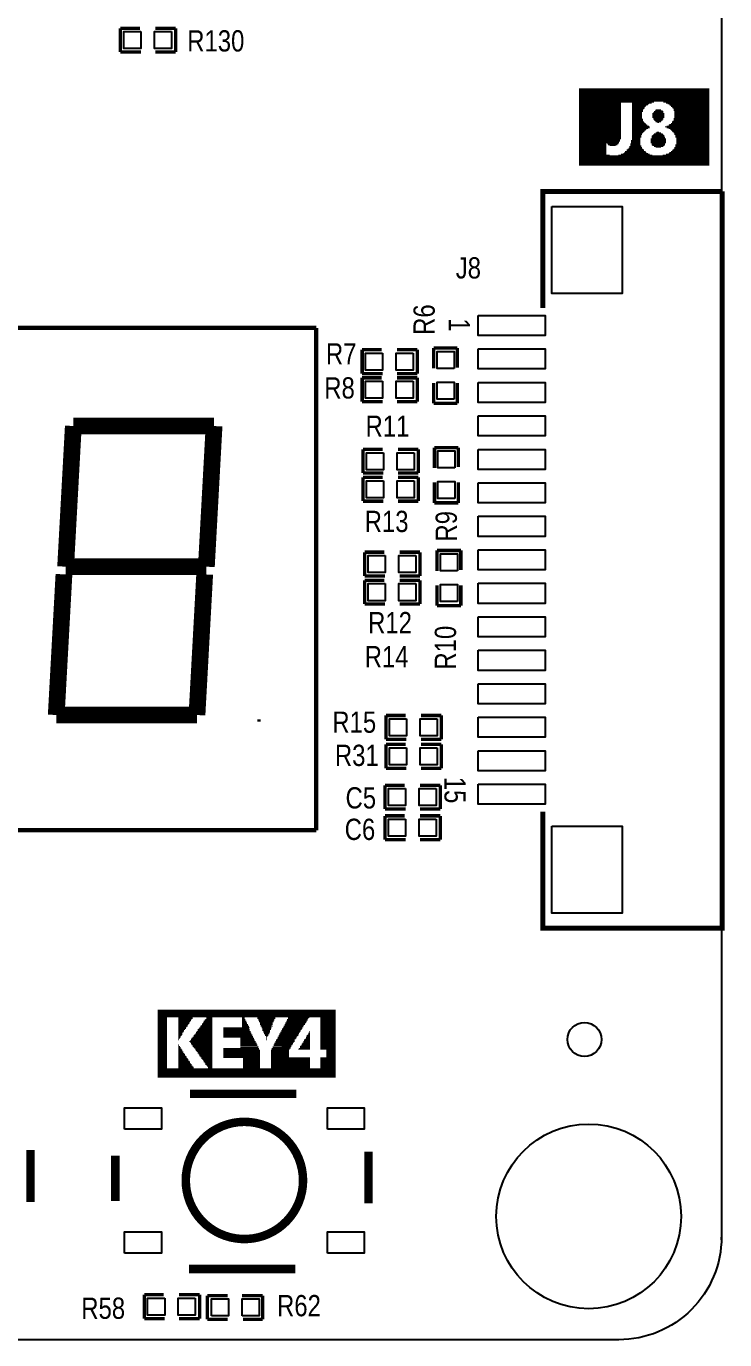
# Model space of a CAD drawing. Extents: x -16 to 114, y 9 to 99.
# Drawn here: x 93.05 to 113.89, y 9.2 to 48.42 of the extents above; entities that cross this region are included whole.
import ezdxf

# ---------------------------------------------------------------- set-up
doc = ezdxf.new("R2010")
doc.units = 0
for name, color, linetype in [('BG_OUTLINE', 7, 'CONTINUOUS'), ('MA_PEN3', 231, 'CONTINUOUS'), ('PG_SILKSCREEN_TOP', 120, 'CONTINUOUS'), ('PIN_TOP', 92, 'CONTINUOUS'), ('RD_SILKSCREEN_TOP', 1, 'CONTINUOUS')]:
    doc.layers.add(name, color=color, linetype=linetype)

msp = doc.modelspace()

# ---------------------------------------------------------------- linework, layer by layer
at = {"layer": 'BG_OUTLINE'}
msp.add_lwpolyline([(-13.1341, 99.1898), (110.731, 99.1898, -0.414216), (113.7971, 96.1238), (113.7999, 12.1768), (113.7971, 12.2634, -0.414229), (110.731, 9.1973), (-13.2283, 9.1973), (-13.1267, 9.205, -0.414216), (-16.1928, 12.271), (-16.2001, 96.1238, -0.414209)], format="xyb", close=True, dxfattribs=at)
at = {"layer": 'MA_PEN3', "const_width": 0.0254}
for points in [[(109.5502, 46.5582), (113.4364, 46.5582)], [(109.5502, 46.5328), (113.4364, 46.5328)], [(109.5502, 46.5074), (113.4364, 46.5074)], [(109.5502, 46.482), (113.4364, 46.482)], [(109.5502, 46.4566), (113.4364, 46.4566)], [(109.5502, 46.4312), (113.4364, 46.4312)], [(109.5502, 46.4058), (113.4364, 46.4058)], [(109.5502, 46.3804), (113.4364, 46.3804)], [(109.5502, 46.355), (113.4364, 46.355)], [(109.5502, 46.3296), (113.4364, 46.3296)], [(109.5502, 46.3042), (113.4364, 46.3042)], [(109.5502, 46.2788), (113.4364, 46.2788)], [(109.5502, 46.2534), (113.4364, 46.2534)], [(109.5502, 46.228), (113.4364, 46.228)], [(109.5502, 46.2026), (113.4364, 46.2026)], [(109.5502, 46.1772), (113.4364, 46.1772)], [(109.5502, 46.1518), (111.7854, 46.1518)], [(109.5502, 46.1264), (110.7948, 46.1264)], [(109.5502, 46.101), (110.7948, 46.101)], [(109.5502, 46.0756), (110.7948, 46.0756)], [(109.5502, 46.0502), (110.7948, 46.0502)], [(109.5502, 46.0248), (110.7948, 46.0248)], [(109.5502, 45.9994), (110.7948, 45.9994)], [(109.5502, 45.974), (110.7948, 45.974)], [(109.5502, 45.9486), (110.7948, 45.9486)], [(109.5502, 45.9232), (110.7948, 45.9232)], [(109.5502, 45.8978), (110.7948, 45.8978)], [(111.125, 46.1264), (111.7092, 46.1264)], [(111.125, 46.101), (111.633, 46.101)], [(111.125, 46.0756), (111.6076, 46.0756)], [(111.125, 46.0502), (111.5568, 46.0502)], [(111.125, 46.0248), (111.5314, 46.0248)], [(111.125, 45.9994), (111.506, 45.9994)], [(111.125, 45.974), (111.506, 45.974)], [(111.125, 45.9486), (111.4806, 45.9486)], [(111.125, 45.9232), (111.4552, 45.9232)], [(111.125, 45.8978), (111.4552, 45.8978)], [(111.8108, 45.8978), (112.0394, 45.8978)], [(111.8362, 45.9232), (111.9886, 45.9232)], [(112.0648, 46.1518), (113.4364, 46.1518)], [(112.141, 46.1264), (113.4364, 46.1264)], [(112.1918, 46.101), (113.4364, 46.101)], [(112.2426, 46.0756), (113.4364, 46.0756)], [(112.268, 46.0502), (113.4364, 46.0502)], [(112.2934, 46.0248), (113.4364, 46.0248)], [(112.3188, 45.9994), (113.4364, 45.9994)], [(112.3442, 45.974), (113.4364, 45.974)], [(112.3696, 45.9486), (113.4364, 45.9486)], [(112.3696, 45.9232), (113.4364, 45.9232)], [(112.3696, 45.8978), (113.4364, 45.8978)], [(109.5502, 45.8724), (110.7948, 45.8724)], [(109.5502, 45.847), (110.7948, 45.847)], [(109.5502, 45.8216), (110.7948, 45.8216)], [(109.5502, 45.7962), (110.7948, 45.7962)], [(109.5502, 45.7708), (110.7948, 45.7708)], [(109.5502, 45.7454), (110.7948, 45.7454)], [(109.5502, 45.72), (110.7948, 45.72)], [(109.5502, 45.6946), (110.7948, 45.6946)], [(109.5502, 45.6692), (110.7948, 45.6692)], [(109.5502, 45.6438), (110.7948, 45.6438)], [(109.5502, 45.6184), (110.7948, 45.6184)], [(109.5502, 45.593), (110.7948, 45.593)], [(109.5502, 45.5676), (110.7948, 45.5676)], [(109.5502, 45.5422), (110.7948, 45.5422)], [(109.5502, 45.5168), (110.7948, 45.5168)], [(109.5502, 45.4914), (110.7948, 45.4914)], [(111.125, 45.8724), (111.4552, 45.8724)], [(111.125, 45.847), (111.4298, 45.847)], [(111.125, 45.8216), (111.4298, 45.8216)], [(111.125, 45.7962), (111.4298, 45.7962)], [(111.125, 45.7708), (111.4298, 45.7708)], [(111.125, 45.7454), (111.4298, 45.7454)], [(111.125, 45.72), (111.4298, 45.72)], [(111.125, 45.6946), (111.4298, 45.6946)], [(111.125, 45.6692), (111.4298, 45.6692)], [(111.125, 45.6438), (111.4552, 45.6438)], [(111.125, 45.6184), (111.4552, 45.6184)], [(111.125, 45.593), (111.4552, 45.593)], [(111.125, 45.5676), (111.4806, 45.5676)], [(111.125, 45.5422), (111.506, 45.5422)], [(111.125, 45.5168), (111.5314, 45.5168)], [(111.125, 45.4914), (111.5568, 45.4914)], [(111.7346, 45.8216), (112.0902, 45.8216)], [(111.7346, 45.7962), (112.0902, 45.7962)], [(111.7346, 45.7708), (112.0902, 45.7708)], [(111.7346, 45.7454), (112.0902, 45.7454)], [(111.7346, 45.72), (112.0902, 45.72)], [(111.7346, 45.6946), (112.0902, 45.6946)], [(111.76, 45.847), (112.0648, 45.847)], [(111.76, 45.6692), (112.0648, 45.6692)], [(111.76, 45.6438), (112.0648, 45.6438)], [(111.7854, 45.8724), (112.0648, 45.8724)], [(111.7854, 45.6184), (112.0394, 45.6184)], [(111.8108, 45.593), (112.014, 45.593)], [(111.8362, 45.5676), (111.9886, 45.5676)], [(111.887, 45.5422), (111.9378, 45.5422)], [(112.2426, 45.4914), (113.4364, 45.4914)], [(112.2934, 45.5168), (113.4364, 45.5168)], [(112.3188, 45.5676), (113.4364, 45.5676)], [(112.3188, 45.5422), (113.4364, 45.5422)], [(112.3442, 45.593), (113.4364, 45.593)], [(112.3696, 45.6692), (113.4364, 45.6692)], [(112.3696, 45.6438), (113.4364, 45.6438)], [(112.3696, 45.6184), (113.4364, 45.6184)], [(112.395, 45.8724), (113.4364, 45.8724)], [(112.395, 45.847), (113.4364, 45.847)], [(112.395, 45.8216), (113.4364, 45.8216)], [(112.395, 45.7962), (113.4364, 45.7962)], [(112.395, 45.7708), (113.4364, 45.7708)], [(112.395, 45.7454), (113.4364, 45.7454)], [(112.395, 45.72), (113.4364, 45.72)], [(112.395, 45.6946), (113.4364, 45.6946)], [(109.5502, 45.466), (110.7948, 45.466)], [(109.5502, 45.4406), (110.7948, 45.4406)], [(109.5502, 45.4152), (110.7948, 45.4152)], [(109.5502, 45.3898), (110.7948, 45.3898)], [(109.5502, 45.3644), (110.7948, 45.3644)], [(109.5502, 45.339), (110.7948, 45.339)], [(109.5502, 45.3136), (110.7948, 45.3136)], [(109.5502, 45.2882), (110.7948, 45.2882)], [(109.5502, 45.2628), (110.7948, 45.2628)], [(109.5502, 45.2374), (110.7948, 45.2374)], [(109.5502, 45.212), (110.7948, 45.212)], [(109.5502, 45.1866), (110.7948, 45.1866)], [(109.5502, 45.1612), (110.7948, 45.1612)], [(109.5502, 45.1358), (110.7948, 45.1358)], [(109.5502, 45.1104), (110.7948, 45.1104)], [(111.125, 45.466), (111.5822, 45.466)], [(111.125, 45.4406), (111.633, 45.4406)], [(111.125, 45.4152), (111.6584, 45.4152)], [(111.125, 45.3898), (111.6584, 45.3898)], [(111.125, 45.3644), (111.6076, 45.3644)], [(111.125, 45.339), (111.5568, 45.339)], [(111.125, 45.3136), (111.5314, 45.3136)], [(111.125, 45.2882), (111.506, 45.2882)], [(111.125, 45.2628), (111.4806, 45.2628)], [(111.125, 45.2374), (111.4552, 45.2374)], [(111.125, 45.212), (111.4298, 45.212)], [(111.125, 45.1866), (111.4298, 45.1866)], [(111.125, 45.1612), (111.4044, 45.1612)], [(111.125, 45.1358), (111.4044, 45.1358)], [(111.125, 45.1104), (111.4044, 45.1104)], [(111.7092, 45.1358), (112.0902, 45.1358)], [(111.7092, 45.1104), (112.1156, 45.1104)], [(111.7346, 45.1612), (112.0902, 45.1612)], [(111.76, 45.1866), (112.0648, 45.1866)], [(111.7854, 45.212), (112.0394, 45.212)], [(111.8362, 45.2374), (111.9886, 45.2374)], [(111.8616, 45.2628), (111.9378, 45.2628)], [(112.1156, 45.4152), (113.4364, 45.4152)], [(112.1664, 45.4406), (113.4364, 45.4406)], [(112.1664, 45.3898), (113.4364, 45.3898)], [(112.2172, 45.466), (113.4364, 45.466)], [(112.2172, 45.3644), (113.4364, 45.3644)], [(112.268, 45.339), (113.4364, 45.339)], [(112.2934, 45.3136), (113.4364, 45.3136)], [(112.3188, 45.2882), (113.4364, 45.2882)], [(112.3442, 45.2628), (113.4364, 45.2628)], [(112.3696, 45.2374), (113.4364, 45.2374)], [(112.395, 45.212), (113.4364, 45.212)], [(112.395, 45.1866), (113.4364, 45.1866)], [(112.4204, 45.1612), (113.4364, 45.1612)], [(112.4204, 45.1358), (113.4364, 45.1358)], [(112.4204, 45.1104), (113.4364, 45.1104)], [(109.5502, 45.085), (110.7948, 45.085)], [(109.5502, 45.0596), (110.7948, 45.0596)], [(109.5502, 45.0342), (110.7694, 45.0342)], [(109.5502, 45.0088), (110.7694, 45.0088)], [(109.5502, 44.9834), (110.7694, 44.9834)], [(109.5502, 44.958), (110.744, 44.958)], [(109.5502, 44.9326), (110.744, 44.9326)], [(109.5502, 44.9072), (110.363, 44.9072)], [(109.5502, 44.8818), (110.363, 44.8818)], [(109.5502, 44.8564), (110.363, 44.8564)], [(109.5502, 44.831), (110.363, 44.831)], [(109.5502, 44.8056), (110.363, 44.8056)], [(109.5502, 44.7802), (110.363, 44.7802)], [(109.5502, 44.7548), (110.363, 44.7548)], [(109.5502, 44.7294), (110.363, 44.7294)], [(109.5502, 44.704), (110.363, 44.704)], [(110.3884, 44.9072), (110.7186, 44.9072)], [(110.4138, 44.8818), (110.6932, 44.8818)], [(110.4646, 44.8564), (110.6424, 44.8564)], [(110.9726, 44.7294), (111.4806, 44.7294)], [(110.9726, 44.704), (111.4806, 44.704)], [(110.998, 44.7548), (111.4552, 44.7548)], [(111.0234, 44.7802), (111.4298, 44.7802)], [(111.0488, 44.831), (111.4044, 44.831)], [(111.0488, 44.8056), (111.4298, 44.8056)], [(111.0742, 44.9072), (111.379, 44.9072)], [(111.0742, 44.8818), (111.379, 44.8818)], [(111.0742, 44.8564), (111.4044, 44.8564)], [(111.0996, 45.0088), (111.379, 45.0088)], [(111.0996, 44.9834), (111.379, 44.9834)], [(111.0996, 44.958), (111.379, 44.958)], [(111.0996, 44.9326), (111.379, 44.9326)], [(111.125, 45.085), (111.379, 45.085)], [(111.125, 45.0596), (111.379, 45.0596)], [(111.125, 45.0342), (111.379, 45.0342)], [(111.6838, 45.0596), (112.141, 45.0596)], [(111.6838, 45.0342), (112.141, 45.0342)], [(111.6838, 45.0088), (112.141, 45.0088)], [(111.6838, 44.9834), (112.141, 44.9834)], [(111.6838, 44.958), (112.141, 44.958)], [(111.6838, 44.9326), (112.141, 44.9326)], [(111.7092, 45.085), (112.1156, 45.085)], [(111.7092, 44.9072), (112.1156, 44.9072)], [(111.7092, 44.8818), (112.1156, 44.8818)], [(111.7346, 44.8564), (112.0902, 44.8564)], [(111.7854, 44.831), (112.0648, 44.831)], [(111.8362, 44.8056), (111.9886, 44.8056)], [(112.3188, 44.704), (113.4364, 44.704)], [(112.3442, 44.7294), (113.4364, 44.7294)], [(112.3696, 44.7548), (113.4364, 44.7548)], [(112.395, 44.8056), (113.4364, 44.8056)], [(112.395, 44.7802), (113.4364, 44.7802)], [(112.4204, 44.8818), (113.4364, 44.8818)], [(112.4204, 44.8564), (113.4364, 44.8564)], [(112.4204, 44.831), (113.4364, 44.831)], [(112.4458, 45.085), (113.4364, 45.085)], [(112.4458, 45.0596), (113.4364, 45.0596)], [(112.4458, 45.0342), (113.4364, 45.0342)], [(112.4458, 45.0088), (113.4364, 45.0088)], [(112.4458, 44.9834), (113.4364, 44.9834)], [(112.4458, 44.958), (113.4364, 44.958)], [(112.4458, 44.9326), (113.4364, 44.9326)], [(112.4458, 44.9072), (113.4364, 44.9072)], [(109.5502, 44.6786), (110.363, 44.6786)], [(109.5502, 44.6532), (110.363, 44.6532)], [(109.5502, 44.6278), (110.363, 44.6278)], [(109.5502, 44.6024), (110.363, 44.6024)], [(109.5502, 44.577), (110.4646, 44.577)], [(109.5502, 44.5516), (113.4364, 44.5516)], [(109.5502, 44.5262), (113.4364, 44.5262)], [(109.5502, 44.5008), (113.4364, 44.5008)], [(109.5502, 44.4754), (113.4364, 44.4754)], [(109.5502, 44.45), (113.4364, 44.45)], [(109.5502, 44.4246), (113.4364, 44.4246)], [(109.5502, 44.3992), (113.4364, 44.3992)], [(109.5502, 44.3738), (113.4364, 44.3738)], [(109.5502, 44.3484), (113.4364, 44.3484)], [(109.5502, 44.323), (113.4364, 44.323)], [(110.7186, 44.577), (111.7346, 44.577)], [(110.7948, 44.6024), (111.6584, 44.6024)], [(110.871, 44.6278), (111.6076, 44.6278)], [(110.8964, 44.6532), (111.5568, 44.6532)], [(110.9218, 44.6786), (111.5314, 44.6786)], [(112.0394, 44.577), (113.4364, 44.577)], [(112.141, 44.6024), (113.4364, 44.6024)], [(112.2172, 44.6278), (113.4364, 44.6278)], [(112.2426, 44.6532), (113.4364, 44.6532)], [(112.2934, 44.6786), (113.4364, 44.6786)], [(109.5502, 44.2976), (113.4364, 44.2976)], [(109.5502, 44.2722), (113.4364, 44.2722)], [(96.9741, 18.9417), (102.2828, 18.9419)], [(96.9742, 19.0433), (102.2829, 19.0434)], [(96.9742, 19.0179), (102.2828, 19.0181)], [(96.9742, 18.9672), (102.2828, 18.967)], [(96.9742, 18.891), (102.2827, 18.8909)], [(96.9742, 18.8656), (102.283, 18.8656)], [(96.9742, 18.8401), (102.2827, 18.8402)], [(96.9743, 18.9926), (102.2827, 18.9926)], [(96.9744, 18.9164), (102.2828, 18.9164)], [(96.9744, 18.8147), (97.2534, 18.8147)], [(97.5839, 18.8147), (98.0157, 18.8147)], [(98.422, 18.8147), (98.5998, 18.8147)], [(99.4889, 18.8147), (99.565, 18.8147)], [(99.9461, 18.8147), (100.4795, 18.8147)], [(100.8602, 18.8147), (101.4954, 18.8147)], [(101.8254, 18.8147), (102.2828, 18.8147)], [(96.9741, 18.7894), (97.2536, 18.7895)], [(96.9741, 18.6371), (97.2536, 18.6372)], [(96.9741, 18.51), (97.2536, 18.5099)], [(96.9742, 18.7639), (97.2536, 18.7639)], [(96.9742, 18.7133), (97.2536, 18.7133)], [(96.9742, 18.6878), (97.2536, 18.6878)], [(96.9742, 18.6622), (97.2536, 18.6622)], [(96.9742, 18.6116), (97.2536, 18.6116)], [(96.9742, 18.5861), (97.2536, 18.5861)], [(96.9742, 18.5355), (97.2536, 18.5355)], [(96.9742, 18.4844), (97.2536, 18.4844)], [(96.9742, 18.4593), (97.2536, 18.4593)], [(96.9742, 18.4338), (97.2536, 18.4338)], [(96.9743, 18.7386), (97.2535, 18.7386)], [(96.9743, 18.5608), (97.2535, 18.5608)], [(97.5837, 18.7639), (97.9902, 18.7641)], [(97.5837, 18.7133), (97.9649, 18.7133)], [(97.5837, 18.6116), (97.8887, 18.6116)], [(97.5837, 18.5861), (97.8632, 18.5861)], [(97.5837, 18.4844), (97.8124, 18.4846)], [(97.5837, 18.4338), (97.7616, 18.4337)], [(97.5838, 18.7894), (98.0156, 18.7894)], [(97.5838, 18.6877), (97.9394, 18.6878)], [(97.5838, 18.6623), (97.914, 18.6624)], [(97.5838, 18.5354), (97.8377, 18.5355)], [(97.5838, 18.51), (97.8124, 18.5102)], [(97.5839, 18.7386), (97.9647, 18.7386)], [(97.5839, 18.637), (97.914, 18.637)], [(97.5839, 18.5607), (97.863, 18.5608)], [(97.584, 18.4591), (97.7869, 18.4591)], [(98.168, 18.4336), (98.5998, 18.4336)], [(98.1681, 18.4591), (98.5998, 18.4591)], [(98.1935, 18.4846), (98.5998, 18.4846)], [(98.2188, 18.5099), (98.6, 18.5099)], [(98.2442, 18.5608), (98.5998, 18.5607)], [(98.2442, 18.5353), (98.5998, 18.5353)], [(98.2697, 18.5863), (98.5998, 18.5863)], [(98.295, 18.6371), (98.5998, 18.637)], [(98.295, 18.6116), (98.5998, 18.6114)], [(98.3203, 18.6624), (98.5998, 18.6624)], [(98.3456, 18.6877), (98.6, 18.6878)], [(98.3458, 18.7131), (98.5998, 18.713)], [(98.3713, 18.7386), (98.5998, 18.7386)], [(98.3966, 18.7639), (98.5998, 18.7641)], [(98.422, 18.7893), (98.5998, 18.7893)], [(98.9299, 18.4846), (99.692, 18.4845)], [(98.9299, 18.4591), (99.7173, 18.4591)], [(98.9301, 18.51), (99.7174, 18.51)], [(98.9301, 18.4338), (99.7175, 18.4338)], [(99.4887, 18.6878), (99.6158, 18.6878)], [(99.4888, 18.7892), (99.565, 18.7893)], [(99.4888, 18.7386), (99.5905, 18.7386)], [(99.4888, 18.7131), (99.6158, 18.7133)], [(99.4888, 18.6369), (99.6411, 18.6369)], [(99.4888, 18.6114), (99.6666, 18.6114)], [(99.4888, 18.5863), (99.6666, 18.5863)], [(99.4888, 18.5608), (99.6922, 18.5608)], [(99.4889, 18.7641), (99.5904, 18.7639)], [(99.4889, 18.6624), (99.6411, 18.6625)], [(99.4889, 18.5353), (99.692, 18.5354)], [(99.946, 18.7894), (100.4794, 18.7894)], [(99.9713, 18.7386), (100.454, 18.7386)], [(99.9714, 18.7639), (100.4541, 18.7641)], [(99.9968, 18.7131), (100.4286, 18.7131)], [(99.9969, 18.6878), (100.4287, 18.6878)], [(100.0221, 18.6116), (100.4032, 18.6116)], [(100.0223, 18.6625), (100.4032, 18.6623)], [(100.0223, 18.6369), (100.4032, 18.6371)], [(100.0476, 18.5861), (100.3779, 18.5863)], [(100.0478, 18.5607), (100.4034, 18.5608)], [(100.0731, 18.5354), (100.3524, 18.5353)], [(100.0731, 18.51), (100.3777, 18.51)], [(100.0984, 18.4846), (100.3524, 18.4846)], [(100.0984, 18.4336), (100.327, 18.4338)], [(100.0985, 18.4591), (100.3523, 18.4591)], [(100.6572, 18.4337), (101.2414, 18.4336)], [(100.6825, 18.4591), (101.2669, 18.4591)], [(100.6827, 18.4844), (101.2922, 18.4844)], [(100.7082, 18.51), (101.2923, 18.51)], [(100.7335, 18.5608), (101.3175, 18.5608)], [(100.7335, 18.5353), (101.3176, 18.5353)], [(100.7588, 18.6116), (101.3684, 18.6116)], [(100.7588, 18.5861), (101.3431, 18.5863)], [(100.7842, 18.6624), (101.3937, 18.6624)], [(100.7842, 18.637), (101.3684, 18.6371)], [(100.8095, 18.6877), (101.4191, 18.6878)], [(100.8097, 18.7131), (101.4192, 18.7131)], [(100.835, 18.7639), (101.4445, 18.7639)], [(100.8351, 18.7386), (101.4447, 18.7386)], [(100.8605, 18.7894), (101.4701, 18.7894)], [(101.8255, 18.7386), (102.2827, 18.7386)], [(101.8255, 18.6369), (102.2828, 18.637)], [(101.8255, 18.5608), (102.2827, 18.5608)], [(101.8255, 18.4846), (102.2828, 18.4846)], [(101.8255, 18.4591), (102.2827, 18.4591)], [(101.8257, 18.7894), (102.2828, 18.7893)], [(101.8257, 18.7639), (102.2828, 18.7641)], [(101.8257, 18.7133), (102.2828, 18.713)], [(101.8257, 18.6878), (102.2829, 18.6877)], [(101.8257, 18.6622), (102.2828, 18.6624)], [(101.8257, 18.6116), (102.2829, 18.6116)], [(101.8257, 18.5861), (102.2827, 18.5863)], [(101.8257, 18.5355), (102.2828, 18.5353)], [(101.8257, 18.51), (102.2829, 18.51)], [(101.8257, 18.4338), (102.2829, 18.4337)], [(96.9741, 18.4083), (97.2536, 18.4083)], [(96.9741, 18.3576), (97.2536, 18.3576)], [(96.9741, 18.1288), (97.2536, 18.1288)], [(96.9742, 18.3321), (97.2536, 18.3321)], [(96.9742, 18.3067), (97.2536, 18.3067)], [(96.9742, 18.2815), (97.2536, 18.2815)], [(96.9742, 18.256), (97.2536, 18.256)], [(96.9742, 18.2304), (97.2536, 18.2304)], [(96.9742, 18.1798), (97.2536, 18.1798)], [(96.9742, 18.1544), (97.2536, 18.1544)], [(96.9742, 18.1037), (97.2536, 18.1037)], [(96.9742, 18.0781), (97.2536, 18.0781)], [(96.9742, 18.0527), (97.2536, 18.0527)], [(96.9743, 18.2051), (97.2535, 18.2051)], [(96.9744, 18.383), (97.2534, 18.383)], [(97.5837, 18.3321), (97.7109, 18.3322)], [(97.5837, 18.2815), (97.6854, 18.2815)], [(97.5837, 18.1798), (97.6093, 18.1799)], [(97.5837, 18.1544), (97.6093, 18.1543)], [(97.5838, 18.4083), (97.7616, 18.4083)], [(97.5838, 18.3576), (97.7107, 18.3574)], [(97.5838, 18.256), (97.6599, 18.256)], [(97.5838, 18.2305), (97.6601, 18.2307)], [(97.5839, 18.383), (97.7362, 18.383)], [(97.5839, 18.3069), (97.7107, 18.3068)], [(97.5839, 18.2052), (97.6346, 18.2052)], [(97.914, 18.1035), (98.5998, 18.1035)], [(97.9393, 18.1288), (98.5998, 18.129)], [(97.9394, 18.0781), (98.6, 18.0781)], [(97.9649, 18.1798), (98.5998, 18.1797)], [(97.9649, 18.1544), (98.5998, 18.1545)], [(97.9649, 18.0527), (98.5998, 18.0529)], [(97.9902, 18.2051), (98.5998, 18.2052)], [(98.0156, 18.2305), (98.5998, 18.2306)], [(98.041, 18.256), (98.6, 18.256)], [(98.0411, 18.2815), (98.5998, 18.2813)], [(98.0664, 18.3068), (98.5998, 18.3068)], [(98.0917, 18.3321), (98.5998, 18.3323)], [(98.1172, 18.3576), (98.5998, 18.3575)], [(98.1174, 18.383), (98.5998, 18.383)], [(98.1427, 18.4083), (98.5998, 18.4085)], [(98.9298, 18.383), (99.7427, 18.383)], [(98.9299, 18.3068), (99.7936, 18.3066)], [(98.9299, 18.2813), (99.7936, 18.2815)], [(98.9301, 18.4083), (99.7428, 18.4085)], [(98.9301, 18.3576), (99.7681, 18.3576)], [(98.9301, 18.3321), (99.7681, 18.3321)], [(98.9301, 18.256), (99.8191, 18.256)], [(98.9301, 18.2304), (99.819, 18.2306)], [(99.438, 18.2053), (99.8445, 18.2051)], [(99.438, 18.1798), (99.8445, 18.1797)], [(99.438, 18.1544), (99.8698, 18.1544)], [(99.438, 18.1288), (99.8699, 18.129)], [(99.438, 18.1037), (99.8953, 18.1037)], [(99.438, 18.0782), (99.8953, 18.0781)], [(99.438, 18.0527), (99.9206, 18.0528)], [(100.1237, 18.4083), (100.3271, 18.4083)], [(100.1239, 18.383), (100.3269, 18.383)], [(100.1492, 18.3576), (100.3015, 18.3576)], [(100.1492, 18.3321), (100.3016, 18.3321)], [(100.1746, 18.3068), (100.2762, 18.3068)], [(100.1746, 18.2813), (100.2762, 18.2813)], [(100.1999, 18.256), (100.2509, 18.256)], [(100.1999, 18.1544), (100.2254, 18.1543)], [(100.2, 18.1797), (100.2254, 18.1799)], [(100.2001, 18.2306), (100.2254, 18.2305)], [(100.2001, 18.2052), (100.2255, 18.2052)], [(100.454, 18.0528), (101.0128, 18.0527)], [(100.4794, 18.1037), (101.0636, 18.1035)], [(100.4794, 18.0782), (101.0383, 18.0782)], [(100.5047, 18.129), (101.0636, 18.129)], [(100.5049, 18.1543), (101.0636, 18.1546)], [(100.5302, 18.1797), (101.0889, 18.1799)], [(100.5557, 18.2307), (101.1144, 18.2304)], [(100.5557, 18.2051), (101.1142, 18.2052)], [(100.581, 18.2815), (101.1653, 18.2813)], [(100.581, 18.256), (101.14, 18.256)], [(100.6063, 18.3068), (101.1652, 18.3068)], [(100.6065, 18.3321), (101.1906, 18.3322)], [(100.6318, 18.383), (101.2159, 18.383)], [(100.6318, 18.3575), (101.1906, 18.3576)], [(100.6572, 18.4083), (101.2414, 18.4085)], [(101.2922, 18.0527), (101.5209, 18.0528)], [(101.3176, 18.1035), (101.5209, 18.1034)], [(101.3177, 18.0782), (101.5207, 18.0782)], [(101.3429, 18.1543), (101.5207, 18.1543)], [(101.3431, 18.129), (101.5209, 18.129)], [(101.3684, 18.1798), (101.5208, 18.1798)], [(101.3938, 18.2051), (101.5209, 18.2051)], [(101.3939, 18.2304), (101.5209, 18.2307)], [(101.4192, 18.2813), (101.5209, 18.2813)], [(101.4192, 18.2558), (101.5207, 18.256)], [(101.4447, 18.3069), (101.5209, 18.3068)], [(101.4701, 18.3576), (101.5209, 18.3574)], [(101.4701, 18.3322), (101.5208, 18.3321)], [(101.4954, 18.4084), (101.5209, 18.4085)], [(101.4954, 18.383), (101.5208, 18.383)], [(101.8254, 18.383), (102.2828, 18.383)], [(101.8255, 18.3068), (102.2827, 18.3068)], [(101.8255, 18.2813), (102.2828, 18.2813)], [(101.8255, 18.2051), (102.2827, 18.2051)], [(101.8255, 18.129), (102.2828, 18.129)], [(101.8257, 18.4083), (102.2827, 18.4085)], [(101.8257, 18.3576), (102.2827, 18.3574)], [(101.8257, 18.3321), (102.2829, 18.3322)], [(101.8257, 18.256), (102.2829, 18.256)], [(101.8257, 18.2304), (102.2828, 18.2306)], [(101.8257, 18.1798), (102.2827, 18.1797)], [(101.8257, 18.1544), (102.2829, 18.1543)], [(101.8257, 18.1037), (102.2828, 18.1035)], [(101.8257, 18.0781), (102.2829, 18.0782)], [(101.8257, 18.0527), (102.2828, 18.0529)], [(96.9741, 17.9765), (97.2536, 17.9766)], [(96.9741, 17.8242), (97.2536, 17.8243)], [(96.9741, 17.6971), (97.2536, 17.697)], [(96.9741, 17.6719), (97.2536, 17.672)], [(96.9742, 18.002), (97.2536, 18.002)], [(96.9742, 17.9258), (97.2536, 17.9258)], [(96.9742, 17.9004), (97.2536, 17.9004)], [(96.9742, 17.8749), (97.2536, 17.8749)], [(96.9742, 17.7987), (97.2536, 17.7987)], [(96.9742, 17.748), (97.2536, 17.748)], [(96.9742, 17.7226), (97.2536, 17.7226)], [(96.9742, 17.6464), (97.2536, 17.6464)], [(96.9743, 18.0274), (97.2535, 18.0274)], [(96.9743, 17.7734), (97.2535, 17.7734)], [(96.9744, 17.9512), (97.2534, 17.9512)], [(96.9744, 17.8495), (97.2534, 17.8495)], [(97.5837, 18.002), (97.6093, 18.002)], [(97.5837, 17.9004), (97.6599, 17.9004)], [(97.5837, 17.7987), (97.7362, 17.7989)], [(97.5837, 17.748), (97.7616, 17.748)], [(97.5838, 17.9765), (97.6093, 17.9765)], [(97.5838, 17.9259), (97.6601, 17.9257)], [(97.5838, 17.8748), (97.6854, 17.8749)], [(97.5838, 17.8242), (97.7109, 17.8242)], [(97.5838, 17.7225), (97.7871, 17.7226)], [(97.5838, 17.6971), (97.7871, 17.697)], [(97.5838, 17.6464), (97.8377, 17.6464)], [(97.5839, 17.9512), (97.6346, 17.9512)], [(97.5839, 17.8495), (97.7108, 17.8495)], [(97.5839, 17.7734), (97.7362, 17.7734)], [(97.5839, 17.6718), (97.8124, 17.6717)], [(97.9647, 18.0274), (98.5998, 18.0274)], [(97.9902, 18.0018), (98.5998, 18.0018)], [(98.0156, 17.9765), (98.5998, 17.9767)], [(98.0157, 17.9512), (98.5998, 17.9512)], [(98.041, 17.9259), (98.5998, 17.9257)], [(98.0665, 17.9004), (98.6, 17.9004)], [(98.0919, 17.875), (98.5998, 17.875)], [(98.0919, 17.8496), (98.5998, 17.8495)], [(98.1172, 17.8242), (98.5998, 17.8241)], [(98.1427, 17.7987), (98.5998, 17.7989)], [(98.168, 17.7734), (98.5998, 17.7734)], [(98.168, 17.7478), (98.5998, 17.7478)], [(98.1933, 17.7225), (98.6, 17.7226)], [(98.2188, 17.697), (98.5998, 17.6972)], [(98.2188, 17.672), (98.5998, 17.6718)], [(98.2444, 17.6464), (98.5998, 17.6462)], [(98.9299, 17.8496), (100.0223, 17.8496)], [(98.9299, 17.7734), (100.0223, 17.7734)], [(98.9299, 17.6973), (100.0223, 17.6973)], [(98.9299, 17.6717), (100.0223, 17.6717)], [(98.9301, 17.9004), (99.9969, 17.9004)], [(98.9301, 17.8748), (99.9968, 17.875)], [(98.9301, 17.8242), (100.0223, 17.824)], [(98.9301, 17.7987), (100.0223, 17.7989)], [(98.9301, 17.748), (100.0223, 17.7479)], [(98.9301, 17.7226), (100.0221, 17.7226)], [(98.9301, 17.6464), (100.0221, 17.6464)], [(99.438, 18.0275), (99.9206, 18.0274)], [(99.438, 18.002), (99.9459, 18.002)], [(99.438, 17.9765), (99.946, 17.9765)], [(99.438, 17.951), (99.9714, 17.9511)], [(99.438, 17.9259), (99.9714, 17.9259)], [(100.3523, 17.7734), (100.8858, 17.7734)], [(100.3524, 17.8495), (100.8858, 17.8495)], [(100.3524, 17.8241), (100.8858, 17.8241)], [(100.3524, 17.7989), (100.8858, 17.7989)], [(100.3524, 17.7478), (100.8858, 17.7479)], [(100.3524, 17.6972), (100.8858, 17.6972)], [(100.3524, 17.6718), (100.8858, 17.6718)], [(100.3525, 17.7225), (100.886, 17.7225)], [(100.3525, 17.6464), (100.8858, 17.6462)], [(100.3776, 17.9004), (100.9367, 17.9004)], [(100.3779, 17.875), (100.9114, 17.875)], [(100.4032, 17.951), (100.9619, 17.9512)], [(100.4032, 17.9259), (100.9366, 17.9259)], [(100.4287, 18.002), (100.9875, 18.0019)], [(100.4288, 17.9765), (100.9621, 17.9765)], [(100.454, 18.0274), (101.0129, 18.0274)], [(101.1652, 17.875), (101.5209, 17.875)], [(101.1905, 17.9004), (101.5208, 17.9004)], [(101.2159, 17.9512), (101.5209, 17.9511)], [(101.2159, 17.9257), (101.5209, 17.9257)], [(101.2414, 17.9767), (101.5207, 17.9765)], [(101.2668, 18.002), (101.5208, 18.002)], [(101.2669, 18.0274), (101.5209, 18.0274)], [(101.8254, 17.9512), (102.2828, 17.9512)], [(101.8255, 18.0274), (102.2827, 18.0274)], [(101.8257, 18.002), (102.2828, 18.0018)], [(101.8257, 17.9765), (102.2827, 17.9767)], [(101.8257, 17.9259), (102.2827, 17.9257)], [(101.8257, 17.9004), (102.283, 17.9004)], [(101.8257, 17.8749), (102.2827, 17.875)], [(102.0033, 17.7734), (102.2827, 17.7734)], [(102.0033, 17.6973), (102.2828, 17.6972)], [(102.0033, 17.6717), (102.2828, 17.6718)], [(102.0034, 17.8495), (102.2828, 17.8495)], [(102.0035, 17.8242), (102.2828, 17.8241)], [(102.0035, 17.7987), (102.2828, 17.7989)], [(102.0035, 17.7481), (102.2827, 17.7479)], [(102.0035, 17.7225), (102.2829, 17.7225)], [(102.0035, 17.6464), (102.2829, 17.6464)], [(96.9741, 17.5448), (97.2536, 17.5447)], [(96.9741, 17.4431), (97.2536, 17.4431)], [(96.9741, 17.3924), (97.2536, 17.3924)], [(96.9742, 17.6209), (97.2536, 17.6209)], [(96.9742, 17.5703), (97.2536, 17.5703)], [(96.9742, 17.5192), (97.2536, 17.5192)], [(96.9742, 17.4941), (97.2536, 17.4941)], [(96.9742, 17.4686), (97.2536, 17.4686)], [(96.9742, 17.3669), (97.2536, 17.3669)], [(96.9742, 17.3415), (97.2536, 17.3415)], [(96.9742, 17.3163), (97.2536, 17.3163)], [(96.9742, 17.2908), (102.2829, 17.2908)], [(96.9742, 17.2652), (102.2828, 17.2654)], [(96.9743, 17.5956), (97.2535, 17.5956)], [(96.9744, 17.4178), (97.2534, 17.4178)], [(97.5837, 17.6209), (97.8377, 17.6209)], [(97.5837, 17.5192), (97.914, 17.5194)], [(97.5837, 17.4686), (97.9394, 17.4686)], [(97.5837, 17.3669), (98.0155, 17.3669)], [(97.5837, 17.3163), (98.0411, 17.3163)], [(97.5838, 17.5702), (97.8886, 17.5701)], [(97.5838, 17.5448), (97.8887, 17.5448)], [(97.5838, 17.4431), (97.9649, 17.4431)], [(97.5838, 17.3924), (97.9902, 17.3922)], [(97.5839, 17.5955), (97.863, 17.5956)], [(97.5839, 17.4178), (97.9902, 17.4178)], [(97.5839, 17.3417), (98.041, 17.3414)], [(97.584, 17.4939), (97.9394, 17.4941)], [(98.2697, 17.6211), (98.5998, 17.6211)], [(98.2697, 17.5955), (98.5998, 17.5955)], [(98.295, 17.5702), (98.5998, 17.5701)], [(98.3205, 17.5448), (98.6, 17.5447)], [(98.3458, 17.5194), (98.5998, 17.5194)], [(98.3458, 17.4939), (98.5998, 17.4939)], [(98.3712, 17.4686), (98.5998, 17.4684)], [(98.3965, 17.4178), (98.5998, 17.4178)], [(98.3967, 17.4431), (98.5998, 17.4433)], [(98.422, 17.3923), (98.5998, 17.3923)], [(98.4473, 17.367), (98.5998, 17.3671)], [(98.4728, 17.3415), (98.5998, 17.3416)], [(98.4728, 17.3163), (98.5998, 17.3161)], [(98.9301, 17.6209), (100.0223, 17.6211)], [(99.5141, 17.5703), (100.0223, 17.5701)], [(99.5141, 17.5192), (100.0223, 17.5194)], [(99.5141, 17.4686), (100.0221, 17.4686)], [(99.5141, 17.3669), (100.0221, 17.3669)], [(99.5142, 17.5448), (100.022, 17.5448)], [(99.5142, 17.4431), (100.0223, 17.4433)], [(99.5142, 17.3924), (100.0223, 17.3922)], [(99.5143, 17.5955), (100.0223, 17.5956)], [(99.5143, 17.494), (100.0223, 17.4939)], [(99.5143, 17.4178), (100.0223, 17.4178)], [(99.5143, 17.3417), (100.0223, 17.3416)], [(99.5143, 17.3161), (100.0223, 17.3161)], [(100.3523, 17.6211), (101.5208, 17.6209)], [(100.3523, 17.5956), (101.5209, 17.5956)], [(100.3523, 17.4939), (101.5209, 17.4939)], [(100.3523, 17.4433), (101.5209, 17.4433)], [(100.3523, 17.3416), (101.5209, 17.3416)], [(100.3524, 17.5701), (101.5208, 17.5701)], [(100.3524, 17.5194), (101.5209, 17.5194)], [(100.3524, 17.4178), (101.5208, 17.4178)], [(100.3524, 17.3923), (101.5209, 17.3922)], [(100.3524, 17.3161), (101.5209, 17.3161)], [(100.3525, 17.5448), (101.5207, 17.5448)], [(100.3525, 17.367), (101.5208, 17.3669)], [(100.3526, 17.4686), (101.5208, 17.4686)], [(101.8254, 17.5194), (102.2828, 17.5194)], [(101.8254, 17.4178), (102.2828, 17.4178)], [(101.8255, 17.5956), (102.2827, 17.5956)], [(101.8255, 17.4939), (102.2827, 17.4939)], [(101.8255, 17.3416), (102.2827, 17.3416)], [(101.8255, 17.3161), (102.2828, 17.3161)], [(101.8257, 17.6209), (102.2827, 17.6211)], [(101.8257, 17.5703), (102.2828, 17.5701)], [(101.8257, 17.5448), (102.2829, 17.5448)], [(101.8257, 17.4686), (102.283, 17.4686)], [(101.8257, 17.4431), (102.2827, 17.4433)], [(101.8257, 17.3924), (102.2827, 17.3922)], [(101.8257, 17.3669), (102.2829, 17.367)], [(96.9741, 17.1636), (102.2828, 17.1638)], [(96.9742, 17.2146), (102.2827, 17.2145)], [(96.9742, 17.1892), (102.2829, 17.1891)], [(96.9742, 17.1385), (102.2828, 17.1383)], [(96.9742, 17.1129), (102.2829, 17.113)], [(96.9742, 17.0875), (102.2828, 17.0877)], [(96.9742, 17.0368), (102.2828, 17.0366)], [(96.9743, 17.2399), (102.2828, 17.24)], [(96.9743, 17.0622), (102.2827, 17.0622)]]:
    msp.add_lwpolyline(points, dxfattribs=at)
at = {"layer": 'PG_SILKSCREEN_TOP'}
for points, const_width in [([(95.8596, 48.3616), (96.4438, 48.3616)], 0.1016), ([(95.8596, 47.6504), (95.8596, 48.3616)], 0.1016), ([(97.5106, 48.3616), (96.901, 48.3616)], 0.1016), ([(97.5106, 47.6504), (97.5106, 48.3616)], 0.1016), ([(96.4692, 47.6504), (95.8596, 47.6504)], 0.1016), ([(97.5106, 47.6504), (96.901, 47.6504)], 0.1016), ([(113.8179, 43.4866), (113.8179, 21.4864), (108.4679, 21.4864), (108.4679, 24.9695)], 0.1524), ([(108.4679, 40.0035), (108.4679, 43.4866), (113.8179, 43.4866)], 0.1524), ([(101.7041, 39.4124), (55.7042, 39.4124)], 0.13), ([(101.7041, 24.4122), (101.7041, 39.4124)], 0.13), ([(105.2068, 38.8112), (105.918, 38.8112)], 0.1016), ([(105.2068, 38.2016), (105.2068, 38.8112)], 0.1016), ([(105.918, 38.8112), (105.918, 38.227)], 0.1016), ([(103.0732, 38.7604), (103.6574, 38.7604)], 0.1016), ([(103.0732, 38.0492), (103.0732, 38.7604)], 0.1016), ([(104.7242, 38.7604), (104.1146, 38.7604)], 0.1016), ([(104.7242, 38.0492), (104.7242, 38.7604)], 0.1016), ([(103.6828, 38.0492), (103.0732, 38.0492)], 0.1016), ([(104.7242, 38.0492), (104.1146, 38.0492)], 0.1016), ([(103.0732, 37.9222), (103.6574, 37.9222)], 0.1016), ([(103.0732, 37.211), (103.0732, 37.9222)], 0.1016), ([(104.7242, 37.9222), (104.1146, 37.9222)], 0.1016), ([(104.7242, 37.211), (104.7242, 37.9222)], 0.1016), ([(105.2068, 37.1602), (105.2068, 37.7698)], 0.1016), ([(105.918, 37.1602), (105.918, 37.7698)], 0.1016), ([(103.6828, 37.211), (103.0732, 37.211)], 0.1016), ([(104.7242, 37.211), (104.1146, 37.211)], 0.1016), ([(105.2068, 37.1602), (105.918, 37.1602)], 0.1016), ([(94.4542, 36.4823), (94.2241, 32.2824)], 0.5001), ([(98.6541, 36.4823), (94.4542, 36.4823)], 0.5001), ([(98.4242, 32.2824), (98.6541, 36.4823)], 0.5001), ([(103.0986, 35.7886), (103.6828, 35.7886)], 0.1016), ([(103.0986, 35.0774), (103.0986, 35.7886)], 0.1016), ([(104.7496, 35.7886), (104.14, 35.7886)], 0.1016), ([(104.7496, 35.0774), (104.7496, 35.7886)], 0.1016), ([(105.2322, 35.8394), (105.9434, 35.8394)], 0.1016), ([(105.2322, 35.2298), (105.2322, 35.8394)], 0.1016), ([(105.9434, 35.8394), (105.9434, 35.2552)], 0.1016), ([(103.7082, 35.0774), (103.0986, 35.0774)], 0.1016), ([(103.0986, 34.9504), (103.6828, 34.9504)], 0.1016), ([(103.0986, 34.2392), (103.0986, 34.9504)], 0.1016), ([(104.7496, 35.0774), (104.14, 35.0774)], 0.1016), ([(104.7496, 34.9504), (104.14, 34.9504)], 0.1016), ([(104.7496, 34.2392), (104.7496, 34.9504)], 0.1016), ([(105.2322, 34.1884), (105.2322, 34.798)], 0.1016), ([(105.9434, 34.1884), (105.9434, 34.798)], 0.1016), ([(103.7082, 34.2392), (103.0986, 34.2392)], 0.1016), ([(104.7496, 34.2392), (104.14, 34.2392)], 0.1016), ([(105.2322, 34.1884), (105.9434, 34.1884)], 0.1016), ([(103.1494, 32.7152), (103.7336, 32.7152)], 0.1016), ([(103.1494, 32.004), (103.1494, 32.7152)], 0.1016), ([(104.8004, 32.7152), (104.1908, 32.7152)], 0.1016), ([(104.8004, 32.004), (104.8004, 32.7152)], 0.1016), ([(105.3084, 32.766), (106.0196, 32.766)], 0.1016), ([(105.3084, 32.1564), (105.3084, 32.766)], 0.1016), ([(106.0196, 32.766), (106.0196, 32.1818)], 0.1016), ([(93.9442, 27.8524), (94.1743, 32.0523)], 0.5001), ([(94.2241, 32.2824), (98.4242, 32.2824)], 0.5001), ([(98.3742, 32.0523), (98.1441, 27.8524)], 0.5001), ([(103.759, 32.004), (103.1494, 32.004)], 0.1016), ([(103.1494, 31.877), (103.7336, 31.877)], 0.1016), ([(103.1494, 31.1658), (103.1494, 31.877)], 0.1016), ([(104.8004, 32.004), (104.1908, 32.004)], 0.1016), ([(104.8004, 31.877), (104.1908, 31.877)], 0.1016), ([(104.8004, 31.1658), (104.8004, 31.877)], 0.1016), ([(105.3084, 31.115), (105.3084, 31.7246)], 0.1016), ([(106.0196, 31.115), (106.0196, 31.7246)], 0.1016), ([(103.759, 31.1658), (103.1494, 31.1658)], 0.1016), ([(104.8004, 31.1658), (104.1908, 31.1658)], 0.1016), ([(105.3084, 31.115), (106.0196, 31.115)], 0.1016), ([(98.1441, 27.8524), (93.9442, 27.8524)], 0.5001), ([(103.7844, 27.8384), (104.3686, 27.8384)], 0.1016), ([(103.7844, 27.1272), (103.7844, 27.8384)], 0.1016), ([(105.4354, 27.8384), (104.8258, 27.8384)], 0.1016), ([(105.4354, 27.1272), (105.4354, 27.8384)], 0.1016), ([(104.394, 27.1272), (103.7844, 27.1272)], 0.1016), ([(105.4354, 27.1272), (104.8258, 27.1272)], 0.1016), ([(103.7844, 26.9748), (104.3686, 26.9748)], 0.1016), ([(103.7844, 26.2636), (103.7844, 26.9748)], 0.1016), ([(105.4354, 26.9748), (104.8258, 26.9748)], 0.1016), ([(105.4354, 26.2636), (105.4354, 26.9748)], 0.1016), ([(104.394, 26.2636), (103.7844, 26.2636)], 0.1016), ([(105.4354, 26.2636), (104.8258, 26.2636)], 0.1016), ([(103.759, 25.0444), (103.759, 25.7556)], 0.1016), ([(103.759, 25.7556), (104.3432, 25.7556)], 0.1016), ([(105.41, 25.7556), (104.8004, 25.7556)], 0.1016), ([(105.41, 25.0444), (105.41, 25.7556)], 0.1016), ([(104.3686, 25.0444), (103.759, 25.0444)], 0.1016), ([(103.759, 24.13), (103.759, 24.8412)], 0.1016), ([(103.759, 24.8412), (104.3432, 24.8412)], 0.1016), ([(105.41, 25.0444), (104.8004, 25.0444)], 0.1016), ([(105.41, 24.8412), (104.8004, 24.8412)], 0.1016), ([(105.41, 24.13), (105.41, 24.8412)], 0.1016), ([(55.7042, 24.4122), (101.7041, 24.4122)], 0.13), ([(104.3686, 24.13), (103.759, 24.13)], 0.1016), ([(105.41, 24.13), (104.8004, 24.13)], 0.1016), ([(97.9341, 16.5424), (101.109, 16.5424)], 0.254), ([(93.1774, 14.864), (93.1774, 13.3146)], 0.254), ([(103.2642, 14.8174), (103.2642, 13.268)], 0.254), ([(95.7077, 14.6905), (95.7077, 13.3442)], 0.254), ([(97.9086, 11.3117), (101.0837, 11.3117)], 0.254), ([(96.5708, 10.541), (97.155, 10.541)], 0.1016), ([(96.5708, 9.8298), (96.5708, 10.541)], 0.1016), ([(98.2218, 10.541), (97.6122, 10.541)], 0.1016), ([(98.2218, 9.8298), (98.2218, 10.541)], 0.1016), ([(98.4504, 10.5156), (98.4504, 9.8044)], 0.1016), ([(98.4504, 10.5156), (99.06, 10.5156)], 0.1016), ([(99.4918, 10.5156), (100.1014, 10.5156)], 0.1016), ([(100.1014, 10.5156), (100.1014, 9.8044)], 0.1016), ([(97.1804, 9.8298), (96.5708, 9.8298)], 0.1016), ([(98.2218, 9.8298), (97.6122, 9.8298)], 0.1016), ([(98.4504, 9.8044), (99.06, 9.8044)], 0.1016), ([(100.1014, 9.8044), (99.5172, 9.8044)], 0.1016)]:
    msp.add_lwpolyline(points, dxfattribs=dict(at, const_width=const_width))
at = {"layer": 'PG_SILKSCREEN_TOP', "const_width": 0.254}
msp.add_lwpolyline([(101.3097, 13.9538, 0.999997), (97.8096, 13.9539, 1.000003), (101.3097, 13.9538)], format="xyb", dxfattribs=at)
at = {"layer": 'PIN_TOP'}
for points in [[(96.4692, 48.26), (96.4692, 47.752), (95.9612, 47.752), (95.9612, 48.26)], [(97.3836, 48.26), (97.3836, 47.752), (96.8756, 47.752), (96.8756, 48.26)], [(108.7379, 43.0365), (110.838, 43.0365), (110.838, 40.4365), (108.7379, 40.4365)], [(106.538, 39.7865), (108.538, 39.7865), (108.538, 39.1867), (106.538, 39.1867)], [(103.6828, 38.6588), (103.6828, 38.1508), (103.1748, 38.1508), (103.1748, 38.6588)], [(104.5972, 38.6588), (104.5972, 38.1508), (104.0892, 38.1508), (104.0892, 38.6588)], [(105.8164, 38.2016), (105.3084, 38.2016), (105.3084, 38.7096), (105.8164, 38.7096)], [(106.538, 38.7865), (108.538, 38.7865), (108.538, 38.1867), (106.538, 38.1867)], [(103.6828, 37.8206), (103.6828, 37.3126), (103.1748, 37.3126), (103.1748, 37.8206)], [(104.5972, 37.8206), (104.5972, 37.3126), (104.0892, 37.3126), (104.0892, 37.8206)], [(105.8164, 37.2872), (105.3084, 37.2872), (105.3084, 37.7952), (105.8164, 37.7952)], [(106.538, 37.7865), (108.538, 37.7865), (108.538, 37.1867), (106.538, 37.1867)], [(106.538, 36.7865), (108.538, 36.7865), (108.538, 36.1867), (106.538, 36.1867)], [(105.8418, 35.2298), (105.3338, 35.2298), (105.3338, 35.7378), (105.8418, 35.7378)], [(106.538, 35.7865), (108.538, 35.7865), (108.538, 35.1867), (106.538, 35.1867)], [(103.7082, 35.687), (103.7082, 35.179), (103.2002, 35.179), (103.2002, 35.687)], [(104.6226, 35.687), (104.6226, 35.179), (104.1146, 35.179), (104.1146, 35.687)], [(103.7082, 34.8488), (103.7082, 34.3408), (103.2002, 34.3408), (103.2002, 34.8488)], [(104.6226, 34.8488), (104.6226, 34.3408), (104.1146, 34.3408), (104.1146, 34.8488)], [(105.8418, 34.3154), (105.3338, 34.3154), (105.3338, 34.8234), (105.8418, 34.8234)], [(106.538, 34.7865), (108.538, 34.7865), (108.538, 34.1867), (106.538, 34.1867)], [(106.538, 33.7865), (108.538, 33.7865), (108.538, 33.1867), (106.538, 33.1867)], [(103.759, 32.6136), (103.759, 32.1056), (103.251, 32.1056), (103.251, 32.6136)], [(104.6734, 32.6136), (104.6734, 32.1056), (104.1654, 32.1056), (104.1654, 32.6136)], [(105.918, 32.1564), (105.41, 32.1564), (105.41, 32.6644), (105.918, 32.6644)], [(106.538, 32.7865), (108.538, 32.7865), (108.538, 32.1867), (106.538, 32.1867)], [(103.759, 31.7754), (103.759, 31.2674), (103.251, 31.2674), (103.251, 31.7754)], [(104.6734, 31.7754), (104.6734, 31.2674), (104.1654, 31.2674), (104.1654, 31.7754)], [(106.538, 31.7865), (108.538, 31.7865), (108.538, 31.1867), (106.538, 31.1867)], [(105.918, 31.242), (105.41, 31.242), (105.41, 31.75), (105.918, 31.75)], [(106.538, 30.7863), (108.538, 30.7863), (108.538, 30.1865), (106.538, 30.1865)], [(106.538, 29.7863), (108.538, 29.7863), (108.538, 29.1865), (106.538, 29.1865)], [(106.538, 28.7863), (108.538, 28.7863), (108.538, 28.1865), (106.538, 28.1865)], [(104.394, 27.7368), (104.394, 27.2288), (103.886, 27.2288), (103.886, 27.7368)], [(105.3084, 27.7368), (105.3084, 27.2288), (104.8004, 27.2288), (104.8004, 27.7368)], [(106.538, 27.7863), (108.538, 27.7863), (108.538, 27.1865), (106.538, 27.1865)], [(104.394, 26.8732), (104.394, 26.3652), (103.886, 26.3652), (103.886, 26.8732)], [(105.3084, 26.8732), (105.3084, 26.3652), (104.8004, 26.3652), (104.8004, 26.8732)], [(106.538, 26.7863), (108.538, 26.7863), (108.538, 26.1865), (106.538, 26.1865)], [(104.3686, 25.654), (104.3686, 25.146), (103.8606, 25.146), (103.8606, 25.654)], [(105.283, 25.654), (105.283, 25.146), (104.775, 25.146), (104.775, 25.654)], [(106.538, 25.7863), (108.538, 25.7863), (108.538, 25.1865), (106.538, 25.1865)], [(104.3686, 24.7396), (104.3686, 24.2316), (103.8606, 24.2316), (103.8606, 24.7396)], [(105.283, 24.7396), (105.283, 24.2316), (104.775, 24.2316), (104.775, 24.7396)], [(108.7379, 24.5363), (110.838, 24.5363), (110.838, 21.9365), (108.7379, 21.9365)], [(95.9826, 15.4862), (95.9826, 16.1212), (97.0827, 16.1212), (97.0827, 15.4862)], [(102.0364, 15.4862), (102.0364, 16.1212), (103.1365, 16.1212), (103.1365, 15.4862)], [(95.9826, 11.7864), (95.9826, 12.4214), (97.0827, 12.4214), (97.0827, 11.7864)], [(102.0364, 11.7864), (102.0364, 12.4214), (103.1365, 12.4214), (103.1365, 11.7864)], [(97.1804, 10.4394), (97.1804, 9.9314), (96.6724, 9.9314), (96.6724, 10.4394)], [(98.0948, 10.4394), (98.0948, 9.9314), (97.5868, 9.9314), (97.5868, 10.4394)], [(98.5774, 9.906), (98.5774, 10.414), (99.0854, 10.414), (99.0854, 9.906)], [(99.4918, 9.906), (99.4918, 10.414), (99.9998, 10.414), (99.9998, 9.906)]]:
    msp.add_lwpolyline(points, close=True, dxfattribs=at)
for centre, radius in [((109.7077, 18.1635), 0.508), ((109.8347, 12.8803), 2.758)]:
    msp.add_circle(centre, radius, dxfattribs=at)

# ---------------------------------------------------------------- texts
at = {"layer": 'PG_SILKSCREEN_TOP', "width": 0.84}
for s, rotation, p in [('1', 270, (105.6571, 39.6987)), ('.', 90, (100.0442, 27.5923)), ('15', 270, (105.5301, 26.0081))]:
    msp.add_text(s, height=0.635, rotation=rotation, dxfattribs=at).set_placement(p)
at = {"layer": 'RD_SILKSCREEN_TOP', "width": 0.84}
for s, p in [('R130', (97.8535, 47.6672)), ('J8', (105.8672, 40.8874)), ('R7', (101.9937, 38.3202)), ('R8', (101.9429, 37.3042)), ('R11', (103.1748, 36.1612)), ('R13', (103.1494, 33.3164)), ('R12', (103.251, 30.2938)), ('R14', (103.1494, 29.2778)), ('R15', (102.1842, 27.322)), ('R31', (102.2604, 26.3312)), ('C5', (102.5779, 25.0612)), ('C6', (102.5525, 24.1214)), ('R58', (94.6912, 9.8212)), ('R62', (100.5332, 9.8976))]:
    msp.add_text(s, height=0.635, dxfattribs=at).set_placement(p)
for s, p in [('R6', (105.2408, 39.2049)), ('R9', (105.901, 33.0327)), ('R10', (105.8758, 29.21))]:
    msp.add_text(s, height=0.635, rotation=90, dxfattribs=at).set_placement(p)

doc.saveas('drawing.dxf')
